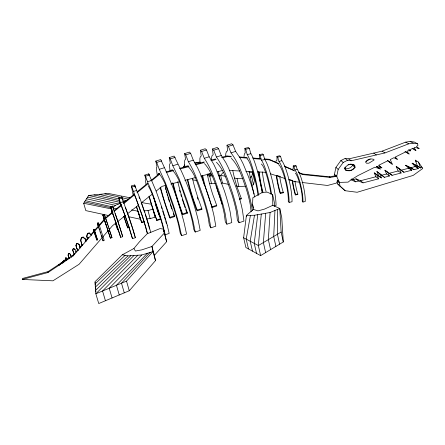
<?xml version="1.0" encoding="UTF-8"?>
<svg xmlns="http://www.w3.org/2000/svg" width="445" height="445" viewBox="0 0 445 445"><rect width="100%" height="100%" fill="white"/><g stroke="black" fill="none" stroke-linecap="round" stroke-linejoin="round"><path stroke-width="0.67" d="M91.514 235.31L89.2 233.403L89.2 232.924L87.465 233.386L86.758 236.573L87.615 239.493M86.758 236.573L87.465 233.386M86.052 241.424L85.473 238.937L83.159 237.04L81.418 237.502L80.706 240.695L82.097 245.356L80.723 240.2M85.462 239.427L83.148 237.53L83.159 237.04M80.706 240.695L81.418 237.502M80.067 248.026L79.165 244.628L77.63 243.382L76.484 243.688C75.355 246.041 76.69 248.633 78.059 250.563M77.708 250.034L77.725 249.701M79.149 244.956L77.63 243.382M76.935 248.866L76.028 245.462M274.949 210.479L273.703 236.473L275.894 246.419M76.012 245.796L76.484 243.688M75.8 251.848L75.105 249.534L73.942 248.594L73.075 248.822L72.713 250.424L74.46 254.657M253.383 209.428L258.022 210.886L264.519 209.089L272.796 205.312L279.783 208.477L281.768 217.683L283.281 241.963L260.637 255.625L245.896 247.52L243.626 237.764L246.408 215.441L253.383 209.428L252.538 204.194L252.871 197.691L262.483 192.351L267.278 192.162L272.646 194.626L274.548 203.387L274.604 206.135M75.105 249.534L73.926 248.844L73.058 249.078L72.713 250.424M74.271 254.023L72.73 250.168M69.22 257.649L48.116 271.595L22.456 278.487L22.25 279.443L47.982 272.529L73.164 255.897L73.214 255.013L74.582 253.444M211.392 160.172L211.57 157.302L212.159 155.477L213.161 154.765L212.393 148.986L217.21 147.479L218.556 148.708L221.271 155.477L226.032 162.97L228.724 168.455L236.768 189.27A37.425 6.202 71.9 0 1 242.481 210.535L243.943 221.104L239.06 222.717L237.424 220.42L236.523 212.443A31.539 5.034 71.9 0 0 231.695 193.786C227.545 183.012 224.697 170.685 216.42 162.241M283.281 241.963L281.14 232.084L279.783 208.477L270.087 212.493L268.341 239.638L270.571 249.634M70.516 254.373L71.2 256.949L70.516 254.373L69.353 253.439L68.486 253.672L68.118 255.269L69.414 258.467M70.494 254.635L69.353 253.439M68.825 257.583L68.141 255.007M68.118 255.269L68.486 253.672M265.687 213.272L263.373 242.575L265.632 252.61M66.744 258.389C67.373 261.337 67.217 258.367 66.082 257.861L65.587 257.989L65.382 258.901L66.121 260.72M66.733 258.539L66.082 257.861M65.382 258.901L65.587 257.989M65.788 260.219L65.393 258.751M64.709 261.677L64.347 261.771L64.775 261.254M64.531 260.314L64.197 260.047L64.659 261.421M64.058 261.154L63.852 260.497L64.347 261.771M63.006 261.649L62.428 261.449L63.006 261.649L63.129 262.834M62.695 262.817L62.534 262.489L62.701 262.739M261.293 214.051L258.345 245.545L260.637 255.625M61.972 263.379L61.772 262.65L61.193 262.45L61.471 263.735M61.193 262.45L61.766 262.722M60.654 264.146L60.286 263.451L60.659 264.096M225.582 156.073L225.86 153.286L226.549 151.5L227.634 150.783L227.011 145.215L231.617 143.774L232.996 144.925L235.644 151.4L240.422 158.509L243.087 163.732L248.438 176.537L250.902 183.613A35.873 6.592 72 0 1 254.746 197.029M59.118 264.302C59.864 264.692 59.135 263.991 59.046 264.625L59.191 265.081L59.046 264.625M59.669 264.903L59.524 264.441M257.733 214.679L254.234 243.37L256.52 253.361M47.982 272.529L48.116 271.595M158.17 174.701L158.37 173.428L158.971 173.333C166.452 182.962 168.972 195.511 173.3 206.714A31.806 2.848 72 0 1 178.684 225.415L180.292 233.308L181.577 235.705L186.561 234.064L184.297 223.579A37.742 3.616 72 0 0 178.056 202.236C173.533 187.529 167.22 173.361 160.695 159.566L155.783 161.101L157.018 166.825L156.518 167.431L156.412 169.172L157.346 175.708M270.087 212.493L254.479 215.258L250.207 241.24L252.487 251.141M250.429 215.347L246.202 239.121L248.477 248.939M335.269 176.12L334.451 174.34L335.93 167.387L340.887 160.545L345.17 158.414L348.758 158.882L382.138 151.139L405.701 142.127L410.118 141.46L414.289 142.027L417.416 143.729L418.033 145.187L416.492 146.511L419.073 148.641L414.951 147.273L414.173 147.662L415.903 150.605L412.799 148.83M418.428 162.058L420.481 167.971L417.338 166.018L415.302 160.161L418.428 162.058L422.75 168.499L413.171 175.413L357.146 192.268L345.114 190.721L339.952 186.099L339.429 182.394L336.687 176.404L338.183 169.378L343.201 162.464L347.534 160.311L351.161 160.779L384.914 152.946L408.738 143.83L413.205 143.157L417.416 143.729M251.692 185.248L253.5 184.764L254.412 180.603L252.649 172.688L248.738 171.993M253.5 184.764L251.703 176.743L252.649 172.688M62.428 261.449L62.523 262.567M63.846 260.57L64.197 260.047M146.906 218.829L150.149 218.612L155.032 217.166L155.4 215.886M337.972 180.119L336.426 183.09L327.526 185.47L302.111 182.494M183.112 167.531L184.708 164.873M108.83 215.608L85.818 210.613L83.671 203.265L88.694 195.461L108.435 193.453L130.235 197.83M133.939 248.477L139.424 241.835L147.189 233.781L160 228.602L163.526 229.114L166.625 241.707L154.348 255.391L155.483 260.614L129.267 290.763L98.746 303.54L95.836 293.783L94.952 281.785L122.303 254.801L133.939 248.477L135.391 251.036L141.888 249.845L151.94 246.469L164.344 233.052L163.526 229.114M223.195 172.387L220.648 175.347L218.595 175.48M108.447 230.393L79.065 264.297L52.933 280.817L22.25 279.443M109.348 229.353L112.513 225.704L116.284 222.706M75.489 252.398L77.764 249.779M80.039 247.164L82.314 244.544M85.04 241.401L88.683 237.218M90.952 234.598L104.147 219.418M105.053 218.373L112.374 212.081M73.164 255.897L98.362 226.9M99.263 225.865L104.664 219.652M133.945 255.491L95.836 293.783L126.525 281.118L153.036 251.553L151.94 246.469L154.348 255.391M150.21 252.41L121.496 283.192L124.272 292.855M147.384 253.266L116.451 285.273L119.249 294.957M155.483 260.614L153.036 251.553L141.721 254.985L109.225 288.254L112.068 297.966M137.828 255.241L102.556 291.008L105.432 300.742M130.808 255.697L95.586 290.429L95.975 291.72M141.721 254.985L127.949 255.881L95.347 287.147L95.92 289.061M125.112 255.341L95.108 283.882L95.48 285.15M113.375 207.125L115.344 205.334L120.295 203.215M113.976 210.774L121.457 204.656M123.593 202.909L134.273 194.17M136.943 191.984L147.629 183.245M150.833 180.626L159.382 173.633L159.594 174.273L151.556 180.848M112.98 212.398L106.016 218.1L105.966 217.327M114.048 211.525L121.552 205.39M123.693 203.638L134.412 194.871M137.088 192.679L147.807 183.913M376.498 166.285L380.303 168.989L374.851 167.198L358.069 175.536L350.96 179.863L348.124 182.127L339.429 182.394L337.622 180.698M117.903 221.421L125.457 215.43M127.609 213.717L138.395 205.162M141.093 203.02L152.418 194.031M156.195 191.038L162.125 186.327L165.468 185.448M370.234 158.998L366.33 161.262M70.933 256.52L73.214 255.013M281.14 232.084L258.345 245.545L243.626 237.764M122.776 202.152L126.302 200.645L122.264 199.705M351.578 178.985L353.375 179.719L355.961 178.84L360.561 180.726L363.076 182.851L378.623 178.823L376.898 174.924L374.228 172.888L375.936 176.743L378.623 178.823M350.96 179.863L355.811 181.833L358.425 180.948L363.076 182.851M186.655 166.035L187.49 165.874C196.245 174.551 198.581 187.718 203.059 198.815A31.712 3.983 72 0 1 208.165 217.533L209.417 225.493L210.88 227.834L215.819 226.21L213.962 215.647A37.625 4.962 72 0 0 207.987 194.304L200.144 173.328L197.613 167.782L193.275 160.172L190.644 153.347L189.475 152.079L184.603 153.603L185.604 159.371L184.847 160.044L184.491 161.846L184.836 167.214M204.444 163.537C212.382 172.248 215.202 184.436 219.329 195.221A31.623 4.589 72 0 1 224.274 213.912L225.326 221.894L226.889 224.208L231.801 222.589L230.165 212.009A37.519 5.679 72 0 0 224.336 190.699L216.381 169.812L213.756 164.305L209.172 156.773L206.491 149.982L205.223 148.741L200.384 150.254L201.251 156.034L200.356 156.735L199.866 158.559L199.95 163.326M164.594 233.72L165.201 234.749L169.183 233.447L167.198 225.109M171.564 169.979L172.276 169.851C180.37 179.046 182.778 191.878 187.184 203.026A31.762 3.376 72 0 1 192.435 221.738L193.875 229.659L195.244 232.034L200.206 230.399L198.136 219.88A37.686 4.244 72 0 0 192.018 198.537C187.534 183.796 180.926 169.695 174.123 156.073L169.228 157.602L170.352 163.348L169.734 163.988L169.512 165.757L170.051 171.08M136.448 206.736A25.832 1.335 72 0 0 138.512 213.333L141.744 222.661L144.202 221.866M160.506 218.745L160.639 219.307L156.885 220.525L156.746 219.964L160.506 218.745L157.563 210.19A25.866 1.958 72 0 1 153.525 196.929M95.742 236.807L96.726 239.744L97.422 239.516L97.527 239.849L96.826 240.078L96.059 237.775M96.826 240.078L97.472 239.671M174.579 215.842L174.735 216.537L170.101 218.039L169.946 217.344L174.579 215.842L170.902 205.273A32.218 3.043 72 0 1 165.779 188.096L165.167 185.632M187.267 212.46L187.412 213.161L182.795 214.657L182.65 213.962L187.267 212.46L183.551 201.919A32.174 3.571 72 0 1 178.517 184.742L177.789 181.66M110.265 237.786L111.812 237.285L111.956 237.686L110.41 238.186L108.853 233.341M201.785 208.594L201.913 209.295L197.319 210.791L197.185 210.09L201.785 208.594L198.031 198.081A32.118 4.177 72 0 1 193.085 180.909L192.54 178.439M101.382 235.666L103.062 240.812L104.247 240.428L98.478 222.711L97.299 223.09L99.43 229.653M216.659 205.284L216.776 205.985L212.209 207.47L212.087 206.769L216.659 205.284L212.871 194.804A32.034 4.784 72 0 1 208.032 177.661L207.27 173.951M112.051 211.903L111.979 211.497L120.667 237.363L122.714 236.701L121.457 232.49A15.542 0.35 72 0 0 118.743 223.969L115.884 215.386M239.354 198.809L241.223 198.203L237.524 188.185A30.644 5.557 72 0 1 233.024 171.72L232.78 170.357M239.449 199.488L241.318 198.882L241.223 198.203M120.74 205.657L120.473 204.066L125.251 216.153L132.471 238.642L135.402 237.691L133.85 232.24A18.946 0.679 71.8 0 0 130.279 220.954L121.635 196.951L118.732 197.864L120.639 205.885M93.444 229.631L94.145 229.403L94.39 230.132L93.695 230.36L93.444 229.631L94.685 233.514M93.522 229.876L94.145 229.403M93.695 230.36L93.884 230.86L94.535 230.643L94.396 230.137M118.67 229.503L117.68 229.826L117.591 229.531L118.581 229.214M141.744 222.661L141.621 222.205L144.08 221.41M105.276 217.232L104.369 214.535L102.828 215.024L103.73 217.727L105.276 217.232L107.217 223.062M97.433 223.501L98.612 223.123M97.299 223.09L97.705 224.336L98.89 223.98M97.972 225.17L99.157 224.792M129.4 227.339L127.715 227.879L127.604 227.506L129.289 226.967M112.552 213.912L110.56 206.73L112.596 206.085L119.038 225.048A13.083 0.295 72 0 1 121.407 232.546L122.714 236.701M110.56 206.73L110.827 207.398L112.869 206.753M110.827 207.398L111.784 210.274L113.831 209.623M103.012 215.547L104.558 215.052M136.704 190.421L134.613 184.97L131.414 185.977L133.489 191.439L136.704 190.421L140.303 199.304L144.992 212.877A24.475 1.374 72 0 1 149.158 226.477L150.766 232.596M146.094 184.642L145.56 181.299L145.882 179.596L144.82 175.096L148.763 173.862L156.195 191.367L162.136 208.188A30.216 2.314 72 0 1 167.198 225.109M184.603 153.603L185.743 154.882L188.357 161.713L193.275 160.172M144.82 175.096L145.521 176.237L149.481 174.991M200.384 150.254L201.618 151.506L204.283 158.309L209.172 156.773M212.393 148.986L213.706 150.226L216.404 157.007L221.271 155.477M227.011 145.215L228.363 146.383L230.999 152.863L235.644 151.4M145.521 176.237L147.501 181.771L151.467 180.514M131.92 186.945L135.13 185.932M118.732 197.864L119.138 198.782L122.052 197.864M119.138 198.782L120.456 202.603L123.376 201.68M155.783 161.101L156.729 162.431L161.674 160.884M169.228 157.602L170.263 158.91L175.185 157.369M185.743 154.882L190.644 153.347M201.618 151.506L206.491 149.982M213.706 150.226L218.556 148.708M228.363 146.383L232.996 144.925M156.729 162.431L159.249 169.317L164.211 167.759M170.263 158.91L172.827 165.768L177.766 164.216M144.097 210.869L148.001 210.585L152.896 209.144L155.032 217.166M68.463 253.928L69.331 253.695M65.576 258.139L66.071 258.005M60.286 263.451L60.181 264.274M87.459 233.87L89.2 233.403M81.407 237.992L83.148 237.53M76.468 244.016L77.619 243.71M249.89 177.221L251.703 176.743M170.819 184.041L179.513 181.755M184.864 180.347L195.566 177.538M200.917 176.131L210.952 173.489M216.971 171.909L222.989 170.324M166.063 171.887L172.749 170.14M179.43 168.388L188.786 165.941M195.472 164.194L204.16 161.924M210.841 160.172L215.519 158.954M221.538 157.38L226.883 155.978L231.038 156.306M166.869 172.371L173.567 170.619M180.247 168.872L188.908 166.608M195.55 164.867L204.149 162.62M211.425 160.717L216.059 159.505M222.672 157.775L227.3 156.562L231.406 156.885M360.561 180.726L375.936 176.743M381.676 175.258L386.583 173.984L389.386 176.031L384.419 177.316L376.898 171.559L378.851 175.986L381.026 177.644M398.164 170.986L389.269 173.289L392.101 175.324L401.095 172.994L399.109 168.416L396.2 166.447L398.164 170.986L401.095 172.994M408.699 168.255L400.928 170.268L403.888 172.271L411.742 170.235L408.566 167.186L405.556 165.24L408.699 168.255L411.742 170.235M405.556 165.24L410.946 167.676L415.202 166.569L418.317 168.533L414.011 169.651L408.566 167.186M278.631 164.745A20.359 3.616 77.3 0 1 284.694 178.033A20.359 3.616 77.3 0 1 288.304 199.004L288.249 201.112L289.105 202.414L292.037 201.746A24.175 4.378 77.3 0 0 288.844 179.246A24.175 4.378 77.3 0 0 281.863 160.728L280.578 156.495L279.816 155.75L276.912 156.39L277.035 160.066A25.665 4.556 77.3 0 0 275.856 161.78M274.07 205.952L276.05 205.501A27.045 4.355 77.4 0 0 272.251 180.297A27.045 4.355 77.4 0 0 264.769 159.532L263.373 154.793L262.589 153.964L259.335 154.682L259.569 158.804M295.347 173.094A16.009 3.115 77.2 0 1 302.305 199.377L302.222 201.029L302.939 202.047L305.231 201.524A19.013 3.755 77.2 0 0 302.861 183.93A19.013 3.755 77.2 0 0 297.182 169.345L296.147 166.007L295.497 165.39L293.222 165.896L293.261 168.755A20.181 3.927 77.2 0 0 292.654 169.111M283.243 192.312L283.27 192.78L280.461 193.414L280.433 192.946L283.243 192.312L282.391 189.375A20.848 3.766 77.3 0 1 279.677 176.259M297.822 194.07L297.833 194.437L295.619 194.938L295.602 194.571L297.822 194.07L297.132 191.745A16.409 3.232 77.2 0 1 294.963 181.093M276.912 156.39L277.669 157.141L278.948 161.374L281.863 160.728M293.222 165.896L293.867 166.513L296.147 166.007M293.867 166.513L294.896 169.851L297.182 169.345M250.885 153.753L249.356 148.446L248.549 147.545L244.884 148.346L245.673 149.253L247.197 154.565L250.885 153.753A30.371 4.428 77.4 0 1 262.183 192.841M259.335 154.682L260.103 155.516L263.373 154.793M260.103 155.516L261.493 160.256L264.769 159.532M277.669 157.141L280.578 156.495M245.673 149.253L249.356 148.446M298.306 172.265L302.111 173.956L329.395 176.787L336.225 175.669M299.007 172.916L302.75 174.579L330.107 177.416L336.96 176.298M194.248 162.631L200.333 162.119M113.442 208.761L117.536 208.421M212.443 175.881L209.706 176.059L207.682 175.664M209.528 183.318L211.553 183.746L215.647 183.501M221.109 183.173L222.472 183.09L228.38 184.33M234.426 178.044L237.046 178.562L242.937 178.239M236.256 185.977L238.876 186.522L245.412 186.205M254.479 215.258L246.408 215.441L246.702 216.748M408.593 149.626L410.629 150.811L407.753 150.849L406.858 151.294L409.094 153.992L404.972 151.467M229.208 170.435L239.61 170.975M245.857 171.297L252.793 171.659M257.649 171.909L265.971 172.337M239.349 156.957L246.969 157.558M252.515 157.992L260.826 158.643M264.291 158.915L269.142 159.293L278.648 163.526M239.605 157.524L247.809 158.17M253.277 158.598L260.798 159.188M264.213 159.455L269.681 159.883L279.043 164.044M300.052 182.255L294.557 181.61L288.71 179.713M141.454 202.542L151.528 204.266M122.303 254.801L127.949 255.881M225.237 176.248L220.648 175.347L222.472 183.09M83.671 203.265L111.389 208.928M131.609 209.929L138.245 211.286M207.225 174.529L210.63 175.235M192.618 179.791L196.679 180.642M194.938 163.76L196.278 164.044M183.791 166.402L185.131 166.691M84.528 201.941L111.061 207.732M128.46 216.654L140.414 219.263L138.428 211.954M196.245 162.464L200.306 163.354M208.866 173.823L211.542 174.412L209.706 176.059L211.553 183.746M88.694 195.461L120.189 202.392M94.017 194.921L119.355 200.578M87.632 197.113L118.442 204.01M86.558 198.782L115.344 205.334M104.842 193.82L120.055 197.307M121.379 197.608L128.65 199.277M99.374 194.376L119.572 199.076M85.373 200.628L111.378 206.658M409.094 153.992L405.784 151.828L395.271 157.052L397.329 159.293L393.942 157.714L390.254 159.544L392.295 164.244L388.051 160.639L378.6 165.334L381.855 167.865L376.431 166.413L380.303 168.989M277.102 175.502L280.339 176.554M289.411 179.496L291.353 180.125M270.521 173.817L284.811 178.451M376.392 166.619L377.594 167.014M410.629 150.811L408.994 150.238L413.071 148.207L415.903 150.605M284.355 166.063L293.867 170.29M284.655 166.536L294.64 170.975M415.202 166.569L412.126 163.198L417.338 166.018M412.126 163.198L420.481 167.971M410.118 141.46L413.205 143.157M417.499 147.768L419.073 148.641M405.701 142.127L408.738 143.83M421.059 166.897L422.11 167.548M410.946 167.676L414.011 169.651M395.01 157.797L397.329 159.293M382.138 151.139L384.914 152.946M374.228 172.888L378.851 175.986M376.898 174.924L381.571 178.056L379.596 173.583L376.898 171.559M387.356 160.539L392.295 164.244M373.678 153.102L376.353 154.927M386.583 173.984L384.931 170.218L392.101 175.324M379.129 165.902L381.855 167.865M384.931 170.218L387.717 172.226L389.386 176.031M231.389 158.342C239.199 166.269 242.108 177.789 245.963 187.962A30.232 5.379 71.9 0 1 250.468 205.874L251.114 211.753M379.596 173.583L384.419 177.316M348.758 158.882L351.161 160.779M353.219 164.355L354.765 165.59L355.032 167.353A7.209 6.781 -44.4 0 1 345.392 169.929L344.73 168.043A6.486 6.091 -43.6 0 1 345.326 167.014M345.17 158.414L347.534 160.311M352.418 164.227L352.596 165.39L355.032 167.353M399.109 168.416L403.888 172.271M396.2 166.447L400.405 169.845M89.2 232.924L91.509 234.821M340.887 160.545L343.201 162.464M344.73 168.043L345.392 169.929M355.961 178.84L358.425 180.948M353.375 179.719L355.811 181.833M329.395 176.787L330.107 177.416M335.93 167.387L338.183 169.378M339.435 182.945L337.176 180.815L337.688 183.935L345.114 190.721M334.451 174.34L336.687 176.404M337.688 183.935L339.952 186.099M295.619 194.938L295.113 194.448A20.181 3.927 77.2 0 1 292.193 180.253M302.111 173.956L302.75 174.579M282.67 192.168L283.27 192.78M280.461 193.414L279.872 192.796A25.665 4.556 77.3 0 1 276.367 176.398M269.142 159.293L269.681 159.883M415.213 165.128L418.317 168.533M211.236 206.358L212.209 207.47M201.301 208.549L201.913 209.295M197.319 210.791L196.423 209.662L192.073 196.807A39.599 4.928 72 0 1 187.239 179.619M230.999 152.863C238.27 162.392 242.163 173.973 246.13 185.148A35.906 6.386 72 0 1 251.531 205.551L252.332 210.524M186.566 212.02L187.412 213.161M226.883 155.978L227.3 156.562M182.795 214.657L181.972 213.505L177.644 200.634A39.661 4.177 72 0 1 172.538 182.812M216.404 157.007C223.646 167.181 227.651 179.213 231.767 190.888A37.458 5.974 71.9 0 1 237.53 212.159L239.06 222.717M174.218 215.764L174.735 216.537M415.302 160.161L416.398 161.791M204.283 158.309C211.258 168.644 215.213 180.648 219.313 192.323A37.558 5.451 72 0 1 225.187 213.639L226.889 224.208M68.847 257.321L69.437 258.2M148.185 185.749C152.874 193.809 155.322 202.97 158.437 211.709A25.46 1.825 72 0 1 162.826 226.561L164.261 232.841M76.952 248.527L78.075 250.224M170.101 218.039L169.345 216.871L165.028 203.971A39.716 3.521 72 0 1 160.15 187.417M188.357 161.713C194.949 172.282 198.859 184.241 202.926 195.934A37.664 4.734 72 0 1 208.955 217.282L210.88 227.834M156.885 220.525L153.92 212.41M172.827 165.768L179.252 179.085L186.933 200.172A37.725 4.011 72 0 1 193.102 221.527L195.244 232.034M159.249 169.317L165.379 182.728L172.955 203.877A37.775 3.382 72 0 1 179.246 225.231L181.577 235.705M147.501 181.771L152.157 192.652L158.075 209.489A30.238 2.164 72 0 1 163.17 226.422L165.201 234.749M97.705 224.336L98.273 226.038M135.052 236.929L135.402 237.691M127.715 227.879L123.838 216.37M133.489 191.439L141.716 213.928A24.492 1.274 72 0 1 145.904 227.54L147.534 233.647M388.947 161.157L389.453 162.319M139.018 197.013L139.663 198.587M120.456 202.603L127.309 221.905A18.957 0.612 71.8 0 1 130.897 233.191L132.471 238.642M117.68 229.826L115.489 223.134M125.362 207.403L126.024 209.133M210.335 202.141L212.087 206.769M197.185 210.09L193.441 199.56A32.151 3.983 72 0 1 188.463 182.378L187.768 179.291M147.262 233.419L145.71 227.645A20.62 1.074 72 0 0 142.077 215.697L135.58 197.508L133.65 193.759L133.394 194.437M126.23 209.701L126.853 211.403M111.784 210.274L116.679 224.63A15.547 0.312 72 0 1 119.394 233.158L120.667 237.363M182.65 213.962L178.946 203.404A32.201 3.376 72 0 1 173.873 186.221L173.133 183.14M105.699 218.64L106.678 221.46M141.354 203.031L142.495 206.196M109.743 231.545L109.887 231.945L109.32 230.21M169.946 217.344L166.274 206.764A32.246 2.848 72 0 1 161.118 189.576L160.495 187.117M115.122 213.483L115.728 215.191M222.283 204.394L218.145 192.251A39.388 6.224 71.9 0 1 216.242 185.86M94.123 231.595L93.978 231.2L94.451 232.785M127.064 211.97L132.632 228.686M156.746 219.964L153.809 211.397A25.882 1.83 72 0 1 149.587 197.536L149.236 196.223M184.347 205.64L185.014 207.554M185.676 209.467L186.344 211.381M208.533 196.929L210.112 201.49M141.621 222.205L139.252 215.208A21.01 1.085 72 0 1 136.443 206.258M173.294 213.461L173.956 215.374M142.695 206.786L143.713 209.751M127.604 227.506L123.916 216.359M103.73 217.727L105.66 223.557M93.884 230.86L94.045 231.339M158.303 213.172L158.965 215.119M97.422 239.516L96.76 237.547M105.131 221.96L103.946 218.59L104.219 219.518M97.527 239.849L97.055 238.437M161.29 206.847L161.88 208.627M116.924 227.54L117.591 229.531M111.812 237.285L108.897 228.101M143.919 210.34L144.525 212.187M106.767 221.627L107.824 224.886M105.209 222.127L106.266 225.387M98.412 226.466L98.184 225.782L98.701 227.417M107.434 223.651L108.474 226.867M105.877 224.152L107.584 229.414M107.807 230.694L108.374 232.435L107.89 230.994M102.645 239.521L103.062 240.812M96.443 236.579L96.81 237.68M197.274 197.28L197.908 199.221M182.233 199.154L184.135 204.989M170.268 204.439L171.753 208.983M156.801 208.577L158.086 212.515M153.275 210.435L152.846 209.122A31.851 2.264 72 0 1 148.958 196.206M108.157 225.838L109.793 230.927M106.594 226.338L110.41 238.186M96.114 235.566L96.532 236.829M95.414 235.794L95.831 237.052M115.667 223.802L116.568 226.566M100.119 231.789L101.777 236.89M99.074 228.569L100.375 232.568M95.781 234.554L96.231 235.922M95.08 234.776L95.536 236.15M108.068 230.866L108.769 233.03M95.464 233.569L95.936 235.005M94.763 233.792L95.236 235.233M105.409 223.301L105.96 225.02M94.218 229.653L95.386 233.286M95.169 232.652L95.647 234.115M110.327 232.529L111.956 237.686M104.925 221.777L105.56 223.802M94.474 232.88L94.946 234.343M104.458 220.353L104.803 221.438M102.828 215.024L104.314 219.897M95.152 232.563L94.829 231.522M104.369 214.535L105.215 217.405M61.772 262.65L61.977 263.307M74.282 253.767L74.476 254.401M132.805 229.242L134.835 236.323M79.165 244.628L80.083 247.693M95.141 282.414L95.514 283.676M295.602 194.571L294.913 192.246A16.409 3.187 77.2 0 1 292.676 181.037M112.596 206.085L113.252 208.293M86.764 236.084L87.353 238.086M85.473 238.937L86.063 240.929M280.433 192.946L279.582 190.009A20.854 3.688 77.3 0 1 276.707 175.719M112.285 212.777L112.657 214.084M126.525 281.118L129.267 290.763M111.573 209.573L112.296 212.143M121.635 196.951L122.436 199.833M148.001 210.585L150.149 218.612M164.344 233.052L166.625 241.707M149.598 229.047L148.947 226.594A20.609 1.157 72 0 0 146.689 218.918M131.414 185.977L133.105 194.899M134.613 184.97L135.219 187.362M237.046 178.562L238.876 186.522M148.763 173.862L149.058 175.146M252.538 204.194L253.4 207.999M279.605 244.183L277.435 234.27L277.368 209.473M202.659 175.419L203.437 179.124A32.062 4.589 72 0 0 206.441 190.36M113.208 208.388L113.325 208.961M218.445 171.447L219.407 176.387A31.951 5.223 72 0 0 220.242 179.975M254.101 194.07L253.033 189.826A26.166 3.799 77.4 0 1 249.267 171.281M244.884 148.346L245.228 153.013A32.246 4.55 77.4 0 0 243.988 157.652M272.646 194.626L272.796 205.312M352.596 165.39A7.131 6.714 -44.6 0 1 345.025 168.688M345.192 169.756A7.203 6.775 -44.4 0 0 354.821 167.186L354.554 165.423A6.486 6.091 -43.6 0 0 352.568 164.377M348.034 164.745A6.486 6.091 -43.6 0 1 349.141 164.339M350.293 164.138A6.486 6.091 -43.6 0 1 351.45 164.155M344.931 168.216A6.491 6.097 -43.5 0 1 354.765 165.59M278.948 161.374A24.186 4.294 77.3 0 1 285.874 179.913A24.186 4.294 77.3 0 1 289.105 202.414M294.896 169.851A19.018 3.699 77.2 0 1 300.542 184.453A19.018 3.699 77.2 0 1 302.939 202.047M261.493 160.256A27.056 4.244 77.4 0 1 271.517 193.842M261.282 164.038A22.778 3.577 77.3 0 1 270.977 194.226M262.639 192.763A28.708 4.5 77.3 0 1 258.634 171.497M266.088 191.522A23.312 3.738 77.3 0 1 262.416 171.931M262.956 192.229A23.318 3.643 77.4 0 1 259.207 172.065M247.197 154.565A30.388 4.289 77.4 0 1 258.628 195.038M247.086 158.865A25.582 3.616 77.4 0 1 258.067 195.489M208.31 196.278A32.062 4.589 72 0 1 206.641 191.011M204.6 185.882A39.488 5.679 72 0 1 202.024 175.747M181.427 196.573A39.622 4.422 72 0 1 180.837 194.643M180.086 192.107A39.622 4.422 72 0 1 179.541 190.221M169.428 201.846A39.677 3.766 72 0 1 168.038 197.335M167.654 196.067A39.677 3.766 72 0 1 167.092 194.181M166.73 192.93A39.677 3.766 72 0 1 166.202 191.083M165.857 189.87A39.677 3.766 72 0 1 165.312 187.885M156.584 207.915A31.823 2.42 72 0 1 155.166 203.365M162.686 211.075A25.437 1.947 72 0 1 164.133 215.714M164.522 217.004A25.437 1.947 72 0 1 165.44 220.142M165.801 221.421A25.437 1.947 72 0 1 166.341 223.401M145.337 214.646A20.609 1.157 72 0 1 146.505 218.317M366.029 161.402L365.545 162.114L366.58 163.243L368.922 163.176L374.106 159.966L373.761 159.304L371.419 158.932L368.41 159.371L366.029 161.402"/></g></svg>
